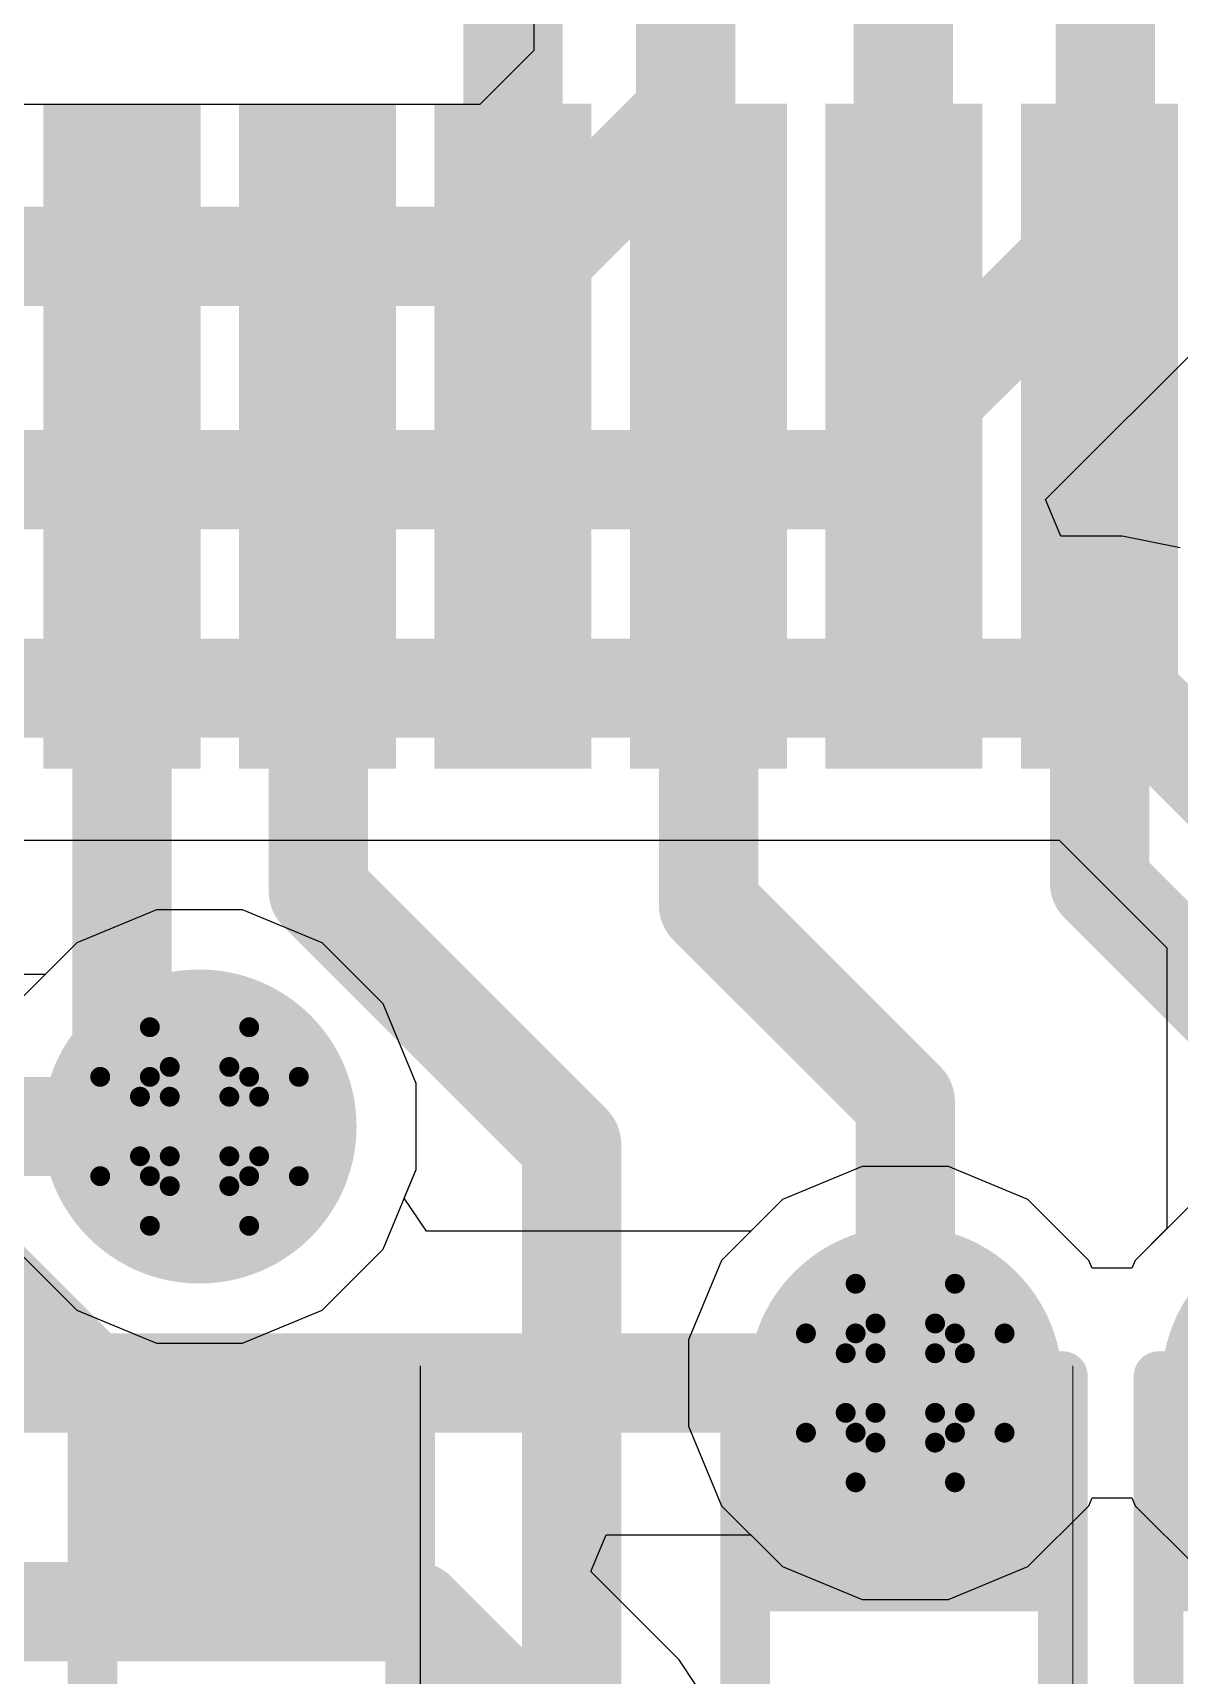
# Model space of a CAD drawing. Header units: inches. Extents: x -4 to 5258, y -4 to 5281.
# Drawn here: x 97.552 to 100.484, y 64 to 68.2 of the extents above; entities that cross this region are included whole.
import ezdxf

# ---------------------------------------------------------------- set-up
doc = ezdxf.new("R2010")
doc.units = ezdxf.units.IN
for name, color, linetype in [('Bottom Layer', 5, 'Continuous'), ('Bottom Solder', 6, 'Continuous'), ('Drill Drawing', 1, 'Continuous'), ('Layer 1', 16, 'Continuous'), ('Layer 2', 76, 'Continuous'), ('Top Layer', 1, 'Continuous'), ('Top Overlay', 2, 'Continuous'), ('Top Paste', 8, 'Continuous'), ('Top Solder', 216, 'Continuous'), ('Via Holes', 16, 'Continuous')]:
    doc.layers.add(name, color=color, linetype=linetype)

# ---------------------------------------------------------------- blocks, each defined once
blk = doc.blocks.new('HTSSOP_38_EP_4_4___5')
at = {"layer": 'Top Layer'}
for points in [[(-2, -1.8499), (-2, -2.1499), (-3.6, -2.1499), (-3.6, -1.8499)], [(-2, -2.35), (-2, -2.65), (-3.6, -2.65), (-3.6, -2.35)], [(-2, -2.8499), (-2, -3.1499), (-3.6, -3.1499), (-3.6, -2.8499)], [(-2, -3.35), (-2, -3.65), (-3.6, -3.65), (-3.6, -3.35)], [(-2, -3.8499), (-2, -4.1499), (-3.6, -4.1499), (-3.6, -3.8499)], [(-2, -4.35), (-2, -4.65), (-3.6, -4.65), (-3.6, -4.35)]]:
    blk.add_hatch(color=1, dxfattribs=at).paths.add_polyline_path(points)
at = {"layer": 'Top Paste'}
for points in [[(-2, -1.8499), (-2, -2.1499), (-3.6, -2.1499), (-3.6, -1.8499)], [(-2, -2.35), (-2, -2.65), (-3.6, -2.65), (-3.6, -2.35)], [(-2, -2.8499), (-2, -3.1499), (-3.6, -3.1499), (-3.6, -2.8499)], [(-2, -3.35), (-2, -3.65), (-3.6, -3.65), (-3.6, -3.35)], [(-2, -3.8499), (-2, -4.1499), (-3.6, -4.1499), (-3.6, -3.8499)], [(-2, -4.35), (-2, -4.65), (-3.6, -4.65), (-3.6, -4.35)]]:
    blk.add_hatch(color=8, dxfattribs=at).paths.add_polyline_path(points)
at = {"layer": 'Top Solder'}
for points in [[(-1.9492, -1.7991), (-1.9492, -2.2007), (-3.6508, -2.2007), (-3.6508, -1.7991)], [(-1.9492, -2.2992), (-1.9492, -2.7008), (-3.6508, -2.7008), (-3.6508, -2.2992)], [(-1.9492, -2.7991), (-1.9492, -3.2007), (-3.6508, -3.2007), (-3.6508, -2.7991)], [(-1.9492, -3.2992), (-1.9492, -3.7008), (-3.6508, -3.7008), (-3.6508, -3.2992)], [(-1.9492, -3.7991), (-1.9492, -4.2007), (-3.6508, -4.2007), (-3.6508, -3.7991)], [(-1.9492, -4.2992), (-1.9492, -4.7008), (-3.6508, -4.7008), (-3.6508, -4.2992)]]:
    blk.add_hatch(color=216, dxfattribs=at).paths.add_polyline_path(points)
blk = doc.blocks.new('R___0402_43')
at = {"layer": 'Top Layer'}
for points in [[(-0.6985, -0.3175), (-0.6985, 0.3175), (-0.2413, 0.3175), (-0.2413, -0.3175)], [(0.2413, -0.3175), (0.2413, 0.3175), (0.6985, 0.3175), (0.6985, -0.3175)]]:
    blk.add_hatch(color=1, dxfattribs=at).paths.add_polyline_path(points)
at = {"layer": 'Top Paste'}
for points in [[(-0.6985, -0.3175), (-0.6985, 0.3175), (-0.2413, 0.3175), (-0.2413, -0.3175)], [(0.2413, -0.3175), (0.2413, 0.3175), (0.6985, 0.3175), (0.6985, -0.3175)]]:
    blk.add_hatch(color=8, dxfattribs=at).paths.add_polyline_path(points)
at = {"layer": 'Top Solder'}
for points in [[(-0.7535, -0.3725), (-0.7535, 0.3725), (-0.1863, 0.3725), (-0.1863, -0.3725)], [(0.1863, -0.3725), (0.1863, 0.3725), (0.7535, 0.3725), (0.7535, -0.3725)]]:
    blk.add_hatch(color=216, dxfattribs=at).paths.add_polyline_path(points)
at = {"layer": 'Top Overlay'}
for points in [[(-0.7874, 0.4064, 0.127, 0.127, 0), (0.7874, 0.4064, 0.127, 0.127, 0)], [(-0.7874, 0.4064, 0.127, 0.127, 0), (-0.7874, -0.4064, 0.127, 0.127, 0)], [(0.7874, 0.4064, 0.127, 0.127, 0), (0.7874, -0.4064, 0.127, 0.127, 0)], [(-0.7874, -0.4064, 0.127, 0.127, 0), (0.7874, -0.4064, 0.127, 0.127, 0)], [(-0.8128, -0.4318, 0.00323, 0.00323, 0), (0.8128, -0.4318, 0.00323, 0.00323, 0)]]:
    blk.add_lwpolyline(points, format="xyseb", dxfattribs=at)
for points in [[(-0.8191, 0.4064, 0.0635, 0.0635, 1), (-0.7556, 0.4064, 0.0635, 0.0635, 1)], [(-0.8191, 0.4064, 0.0635, 0.0635, 1), (-0.7556, 0.4064, 0.0635, 0.0635, 1)], [(0.7556, 0.4064, 0.0635, 0.0635, 1), (0.8191, 0.4064, 0.0635, 0.0635, 1)], [(0.7556, 0.4064, 0.0635, 0.0635, 1), (0.8191, 0.4064, 0.0635, 0.0635, 1)], [(-0.8191, -0.4064, 0.0635, 0.0635, 1), (-0.7556, -0.4064, 0.0635, 0.0635, 1)], [(-0.8191, -0.4064, 0.0635, 0.0635, 1), (-0.7556, -0.4064, 0.0635, 0.0635, 1)], [(0.7557, -0.4064, 0.0635, 0.0635, 1), (0.8192, -0.4064, 0.0635, 0.0635, 1)], [(0.7557, -0.4064, 0.0635, 0.0635, 1), (0.8192, -0.4064, 0.0635, 0.0635, 1)], [(-0.8136, -0.4318, 0.00161, 0.00161, 1), (-0.812, -0.4318, 0.00161, 0.00161, 1)], [(0.812, -0.4318, 0.00161, 0.00161, 1), (0.8136, -0.4318, 0.00161, 0.00161, 1)]]:
    blk.add_lwpolyline(points, format="xyseb", close=True, dxfattribs=at)
blk = doc.blocks.new('R___0402_47')
at = {"layer": 'Top Layer'}
for points in [[(-0.6985, -0.3175), (-0.6985, 0.3175), (-0.2413, 0.3175), (-0.2413, -0.3175)], [(0.2413, -0.3175), (0.2413, 0.3175), (0.6985, 0.3175), (0.6985, -0.3175)]]:
    blk.add_hatch(color=1, dxfattribs=at).paths.add_polyline_path(points)
at = {"layer": 'Top Paste'}
for points in [[(-0.6985, -0.3175), (-0.6985, 0.3175), (-0.2413, 0.3175), (-0.2413, -0.3175)], [(0.2413, -0.3175), (0.2413, 0.3175), (0.6985, 0.3175), (0.6985, -0.3175)]]:
    blk.add_hatch(color=8, dxfattribs=at).paths.add_polyline_path(points)
at = {"layer": 'Top Solder'}
for points in [[(-0.7535, -0.3725), (-0.7535, 0.3725), (-0.1863, 0.3725), (-0.1863, -0.3725)], [(0.1863, -0.3725), (0.1863, 0.3725), (0.7535, 0.3725), (0.7535, -0.3725)]]:
    blk.add_hatch(color=216, dxfattribs=at).paths.add_polyline_path(points)
at = {"layer": 'Top Overlay'}
for points in [[(-0.7874, 0.4064, 0.127, 0.127, 0), (-0.7874, -0.4064, 0.127, 0.127, 0)], [(-0.7874, 0.4064, 0.127, 0.127, 0), (0.7874, 0.4064, 0.127, 0.127, 0)], [(0.7874, 0.4064, 0.127, 0.127, 0), (0.7874, -0.4064, 0.127, 0.127, 0)], [(-0.7874, -0.4064, 0.127, 0.127, 0), (0.7874, -0.4064, 0.127, 0.127, 0)], [(-0.8128, -0.4318, 0.00323, 0.00323, 0), (0.8128, -0.4318, 0.00323, 0.00323, 0)]]:
    blk.add_lwpolyline(points, format="xyseb", dxfattribs=at)
for points in [[(-0.8191, 0.4064, 0.0635, 0.0635, 1), (-0.7556, 0.4064, 0.0635, 0.0635, 1)], [(-0.8191, 0.4064, 0.0635, 0.0635, 1), (-0.7556, 0.4064, 0.0635, 0.0635, 1)], [(0.7556, 0.4064, 0.0635, 0.0635, 1), (0.8191, 0.4064, 0.0635, 0.0635, 1)], [(0.7556, 0.4064, 0.0635, 0.0635, 1), (0.8191, 0.4064, 0.0635, 0.0635, 1)], [(-0.8191, -0.4064, 0.0635, 0.0635, 1), (-0.7556, -0.4064, 0.0635, 0.0635, 1)], [(-0.8191, -0.4064, 0.0635, 0.0635, 1), (-0.7556, -0.4064, 0.0635, 0.0635, 1)], [(0.7556, -0.4064, 0.0635, 0.0635, 1), (0.8191, -0.4064, 0.0635, 0.0635, 1)], [(0.7556, -0.4064, 0.0635, 0.0635, 1), (0.8191, -0.4064, 0.0635, 0.0635, 1)], [(-0.8136, -0.4318, 0.00161, 0.00161, 1), (-0.812, -0.4318, 0.00161, 0.00161, 1)], [(0.812, -0.4318, 0.00161, 0.00161, 1), (0.8136, -0.4318, 0.00161, 0.00161, 1)]]:
    blk.add_lwpolyline(points, format="xyseb", close=True, dxfattribs=at)
blk = doc.blocks.new('R___0402_49')
at = {"layer": 'Top Layer'}
for points in [[(-0.6985, -0.3175), (-0.6985, 0.3175), (-0.2413, 0.3175), (-0.2413, -0.3175)], [(0.2413, -0.3175), (0.2413, 0.3175), (0.6985, 0.3175), (0.6985, -0.3175)]]:
    blk.add_hatch(color=1, dxfattribs=at).paths.add_polyline_path(points)
at = {"layer": 'Top Paste'}
for points in [[(-0.6985, -0.3175), (-0.6985, 0.3175), (-0.2413, 0.3175), (-0.2413, -0.3175)], [(0.2413, -0.3175), (0.2413, 0.3175), (0.6985, 0.3175), (0.6985, -0.3175)]]:
    blk.add_hatch(color=8, dxfattribs=at).paths.add_polyline_path(points)
at = {"layer": 'Top Solder'}
for points in [[(-0.7535, -0.3725), (-0.7535, 0.3725), (-0.1863, 0.3725), (-0.1863, -0.3725)], [(0.1863, -0.3725), (0.1863, 0.3725), (0.7535, 0.3725), (0.7535, -0.3725)]]:
    blk.add_hatch(color=216, dxfattribs=at).paths.add_polyline_path(points)
at = {"layer": 'Top Overlay'}
for points in [[(-0.7874, 0.4064, 0.127, 0.127, 0), (-0.7874, -0.4064, 0.127, 0.127, 0)], [(-0.7874, 0.4064, 0.127, 0.127, 0), (0.7874, 0.4064, 0.127, 0.127, 0)], [(0.7874, 0.4064, 0.127, 0.127, 0), (0.7874, -0.4064, 0.127, 0.127, 0)], [(-0.7874, -0.4064, 0.127, 0.127, 0), (0.7874, -0.4064, 0.127, 0.127, 0)], [(-0.8128, -0.4318, 0.00323, 0.00323, 0), (0.8128, -0.4318, 0.00323, 0.00323, 0)]]:
    blk.add_lwpolyline(points, format="xyseb", dxfattribs=at)
for points in [[(-0.8191, 0.4064, 0.0635, 0.0635, 1), (-0.7556, 0.4064, 0.0635, 0.0635, 1)], [(-0.8191, 0.4064, 0.0635, 0.0635, 1), (-0.7556, 0.4064, 0.0635, 0.0635, 1)], [(0.7556, 0.4064, 0.0635, 0.0635, 1), (0.8191, 0.4064, 0.0635, 0.0635, 1)], [(0.7556, 0.4064, 0.0635, 0.0635, 1), (0.8191, 0.4064, 0.0635, 0.0635, 1)], [(-0.8191, -0.4064, 0.0635, 0.0635, 1), (-0.7556, -0.4064, 0.0635, 0.0635, 1)], [(-0.8191, -0.4064, 0.0635, 0.0635, 1), (-0.7556, -0.4064, 0.0635, 0.0635, 1)], [(0.7557, -0.4064, 0.0635, 0.0635, 1), (0.8192, -0.4064, 0.0635, 0.0635, 1)], [(0.7557, -0.4064, 0.0635, 0.0635, 1), (0.8192, -0.4064, 0.0635, 0.0635, 1)], [(-0.8136, -0.4318, 0.00161, 0.00161, 1), (-0.812, -0.4318, 0.00161, 0.00161, 1)], [(0.812, -0.4318, 0.00161, 0.00161, 1), (0.8136, -0.4318, 0.00161, 0.00161, 1)]]:
    blk.add_lwpolyline(points, format="xyseb", close=True, dxfattribs=at)

msp = doc.modelspace()

# ---------------------------------------------------------------- hatches: boundary and pattern name
at = {"layer": 'Bottom Layer'}
h = msp.add_hatch(color=5, dxfattribs=at)
edge = h.paths.add_edge_path()
edge.add_arc((97.9787, 65.4031), 0.3, 0, 360)
h = msp.add_hatch(color=5, dxfattribs=at)
edge = h.paths.add_edge_path()
edge.add_arc((99.7837, 64.7469), 0.3, 0, 360)
at = {"layer": 'Bottom Solder'}
h = msp.add_hatch(color=6, dxfattribs=at)
edge = h.paths.add_edge_path()
edge.add_arc((97.9787, 65.4031), 0.4016, 0, 360)
h = msp.add_hatch(color=6, dxfattribs=at)
edge = h.paths.add_edge_path()
edge.add_arc((99.7837, 64.7469), 0.4016, 0, 360)
h = msp.add_hatch(color=6, dxfattribs=at)
edge = h.paths.add_edge_path()
edge.add_arc((100.8412, 64.7469), 0.4016, 0, 360)
at = {"layer": 'Layer 1'}
h = msp.add_hatch(color=16, dxfattribs=at)
edge = h.paths.add_edge_path()
edge.add_arc((97.9787, 65.4031), 0.3, 0, 360)
h = msp.add_hatch(color=16, dxfattribs=at)
edge = h.paths.add_edge_path()
edge.add_arc((99.7837, 64.7469), 0.3, 0, 360)
at = {"layer": 'Layer 2'}
h = msp.add_hatch(color=76, dxfattribs=at)
edge = h.paths.add_edge_path()
edge.add_arc((97.9787, 65.4031), 0.3, 0, 360)
h = msp.add_hatch(color=76, dxfattribs=at)
edge = h.paths.add_edge_path()
edge.add_arc((99.7837, 64.7469), 0.3, 0, 360)
at = {"layer": 'Top Layer'}
h = msp.add_hatch(color=1, dxfattribs=at)
edge = h.paths.add_edge_path()
edge.add_arc((97.9787, 65.4031), 0.3, 0, 360)
h = msp.add_hatch(color=1, dxfattribs=at)
edge = h.paths.add_edge_path()
edge.add_arc((99.7837, 64.7469), 0.3, 0, 360)
msp.add_hatch(color=1, dxfattribs=at).paths.add_polyline_path([(99.4629, 64.1656), (100.0979, 64.1656), (100.0979, 64.6756), (99.4629, 64.6756)])
at = {"layer": 'Top Solder'}
h = msp.add_hatch(color=216, dxfattribs=at)
edge = h.paths.add_edge_path()
edge.add_arc((97.9787, 65.4031), 0.4016, 0, 360)
h = msp.add_hatch(color=216, dxfattribs=at)
edge = h.paths.add_edge_path()
edge.add_arc((99.7837, 64.7469), 0.4016, 0, 360)
h = msp.add_hatch(color=216, dxfattribs=at)
edge = h.paths.add_edge_path()
edge.add_arc((100.8412, 64.7469), 0.4016, 0, 360)
at = {"layer": 'Via Holes'}
h = msp.add_hatch(color=7, dxfattribs=at)
edge = h.paths.add_edge_path()
edge.add_arc((97.9787, 65.4031), 0.15, 0, 360)
h = msp.add_hatch(color=7, dxfattribs=at)
edge = h.paths.add_edge_path()
edge.add_arc((99.7837, 64.7469), 0.15, 0, 360)

# ---------------------------------------------------------------- linework, layer by layer
at = {"layer": 'Bottom Layer'}
for p, q in [((97.8685, 65.9571), (97.6648, 65.8727)), ((98.0889, 65.9571), (97.8685, 65.9571)), ((98.2925, 65.8727), (98.0889, 65.9571)), ((97.6648, 65.8727), (97.509, 65.7169)), ((98.4483, 65.7169), (98.2925, 65.8727)), ((98.5327, 65.5133), (98.4483, 65.7169)), ((98.5327, 65.2929), (98.5327, 65.5133)), ((98.4483, 65.0893), (98.5327, 65.2929)), ((99.6735, 65.3009), (99.4699, 65.2166)), ((99.8939, 65.3009), (99.6735, 65.3009)), ((100.0975, 65.2166), (99.8939, 65.3009)), ((99.4699, 65.2166), (99.314, 65.0607)), ((100.2533, 65.0607), (100.0975, 65.2166)), ((100.5274, 65.2166), (100.3716, 65.0607)), ((97.509, 65.0893), (97.6648, 64.9334)), ((98.2925, 64.9334), (98.4483, 65.0893)), ((99.314, 65.0607), (99.2297, 64.8571)), ((100.2617, 65.0407), (100.2533, 65.0607)), ((100.3633, 65.0407), (100.2617, 65.0407)), ((100.3716, 65.0607), (100.3633, 65.0407)), ((97.6648, 64.9334), (97.8685, 64.8491)), ((98.0889, 64.8491), (98.2925, 64.9334)), ((97.8685, 64.8491), (98.0889, 64.8491)), ((99.2297, 64.8571), (99.2297, 64.6367)), ((99.2297, 64.6367), (99.314, 64.4331)), ((100.2533, 64.4331), (100.2617, 64.4532)), ((100.2617, 64.4532), (100.3633, 64.4532)), ((100.3633, 64.4532), (100.3716, 64.4331)), ((99.314, 64.4331), (99.4699, 64.2773)), ((100.0975, 64.2773), (100.2533, 64.4331)), ((100.3716, 64.4331), (100.5274, 64.2773)), ((99.4699, 64.2773), (99.6735, 64.1929)), ((99.8939, 64.1929), (100.0975, 64.2773)), ((99.6735, 64.1929), (99.8939, 64.1929))]:
    msp.add_line(p, q, dxfattribs=at)
at = {"layer": 'Drill Drawing'}
for points in [[(97.8517, 65.5301, 0.0508, 0.0508, 0), (97.8517, 65.6571, 0.0508, 0.0508, 0)], [(97.8517, 65.6571, 0.0508, 0.0508, 0), (98.1057, 65.6571, 0.0508, 0.0508, 0)], [(98.1057, 65.5301, 0.0508, 0.0508, 0), (98.1057, 65.6571, 0.0508, 0.0508, 0)], [(97.9025, 65.4793, 0.0508, 0.0508, 0), (97.9025, 65.5555, 0.0508, 0.0508, 0)], [(97.9025, 65.5555, 0.0508, 0.0508, 0), (98.0549, 65.5555, 0.0508, 0.0508, 0)], [(98.0549, 65.4793, 0.0508, 0.0508, 0), (98.0549, 65.5555, 0.0508, 0.0508, 0)], [(97.7247, 65.2761, 0.0508, 0.0508, 0), (97.7247, 65.5301, 0.0508, 0.0508, 0)], [(97.7247, 65.5301, 0.0508, 0.0508, 0), (97.8517, 65.5301, 0.0508, 0.0508, 0)], [(98.1057, 65.5301, 0.0508, 0.0508, 0), (98.2327, 65.5301, 0.0508, 0.0508, 0)], [(98.2327, 65.2761, 0.0508, 0.0508, 0), (98.2327, 65.5301, 0.0508, 0.0508, 0)], [(97.8263, 65.3269, 0.0508, 0.0508, 0), (97.8263, 65.4793, 0.0508, 0.0508, 0)], [(97.8263, 65.4793, 0.0508, 0.0508, 0), (97.9025, 65.4793, 0.0508, 0.0508, 0)], [(98.0549, 65.4793, 0.0508, 0.0508, 0), (98.1311, 65.4793, 0.0508, 0.0508, 0)], [(98.1311, 65.3269, 0.0508, 0.0508, 0), (98.1311, 65.4793, 0.0508, 0.0508, 0)], [(97.8263, 65.3269, 0.0508, 0.0508, 0), (97.9025, 65.3269, 0.0508, 0.0508, 0)], [(97.9025, 65.2507, 0.0508, 0.0508, 0), (97.9025, 65.3269, 0.0508, 0.0508, 0)], [(98.0549, 65.3269, 0.0508, 0.0508, 0), (98.1311, 65.3269, 0.0508, 0.0508, 0)], [(98.0549, 65.2507, 0.0508, 0.0508, 0), (98.0549, 65.3269, 0.0508, 0.0508, 0)], [(97.7247, 65.2761, 0.0508, 0.0508, 0), (97.8517, 65.2761, 0.0508, 0.0508, 0)], [(97.8517, 65.1491, 0.0508, 0.0508, 0), (97.8517, 65.2761, 0.0508, 0.0508, 0)], [(98.1057, 65.2761, 0.0508, 0.0508, 0), (98.2327, 65.2761, 0.0508, 0.0508, 0)], [(98.1057, 65.1491, 0.0508, 0.0508, 0), (98.1057, 65.2761, 0.0508, 0.0508, 0)], [(97.9025, 65.2507, 0.0508, 0.0508, 0), (98.0549, 65.2507, 0.0508, 0.0508, 0)], [(97.8517, 65.1491, 0.0508, 0.0508, 0), (98.1057, 65.1491, 0.0508, 0.0508, 0)], [(99.6567, 64.8739, 0.0508, 0.0508, 0), (99.6567, 65.0009, 0.0508, 0.0508, 0)], [(99.6567, 65.0009, 0.0508, 0.0508, 0), (99.9107, 65.0009, 0.0508, 0.0508, 0)], [(99.9107, 64.8739, 0.0508, 0.0508, 0), (99.9107, 65.0009, 0.0508, 0.0508, 0)], [(99.7075, 64.8231, 0.0508, 0.0508, 0), (99.7075, 64.8993, 0.0508, 0.0508, 0)], [(99.7075, 64.8993, 0.0508, 0.0508, 0), (99.8599, 64.8993, 0.0508, 0.0508, 0)], [(99.8599, 64.8231, 0.0508, 0.0508, 0), (99.8599, 64.8993, 0.0508, 0.0508, 0)], [(99.5297, 64.6199, 0.0508, 0.0508, 0), (99.5297, 64.8739, 0.0508, 0.0508, 0)], [(99.5297, 64.8739, 0.0508, 0.0508, 0), (99.6567, 64.8739, 0.0508, 0.0508, 0)], [(99.9107, 64.8739, 0.0508, 0.0508, 0), (100.0377, 64.8739, 0.0508, 0.0508, 0)], [(100.0377, 64.6199, 0.0508, 0.0508, 0), (100.0377, 64.8739, 0.0508, 0.0508, 0)], [(99.6313, 64.6707, 0.0508, 0.0508, 0), (99.6313, 64.8231, 0.0508, 0.0508, 0)], [(99.6313, 64.8231, 0.0508, 0.0508, 0), (99.7075, 64.8231, 0.0508, 0.0508, 0)], [(99.8599, 64.8231, 0.0508, 0.0508, 0), (99.9361, 64.8231, 0.0508, 0.0508, 0)], [(99.9361, 64.6707, 0.0508, 0.0508, 0), (99.9361, 64.8231, 0.0508, 0.0508, 0)], [(99.6313, 64.6707, 0.0508, 0.0508, 0), (99.7075, 64.6707, 0.0508, 0.0508, 0)], [(99.7075, 64.5945, 0.0508, 0.0508, 0), (99.7075, 64.6707, 0.0508, 0.0508, 0)], [(99.8599, 64.6707, 0.0508, 0.0508, 0), (99.9361, 64.6707, 0.0508, 0.0508, 0)], [(99.8599, 64.5945, 0.0508, 0.0508, 0), (99.8599, 64.6707, 0.0508, 0.0508, 0)], [(99.5297, 64.6199, 0.0508, 0.0508, 0), (99.6567, 64.6199, 0.0508, 0.0508, 0)], [(99.6567, 64.4929, 0.0508, 0.0508, 0), (99.6567, 64.6199, 0.0508, 0.0508, 0)], [(99.7075, 64.5945, 0.0508, 0.0508, 0), (99.8599, 64.5945, 0.0508, 0.0508, 0)], [(99.9107, 64.6199, 0.0508, 0.0508, 0), (100.0377, 64.6199, 0.0508, 0.0508, 0)], [(99.9107, 64.4929, 0.0508, 0.0508, 0), (99.9107, 64.6199, 0.0508, 0.0508, 0)], [(99.6567, 64.4929, 0.0508, 0.0508, 0), (99.9107, 64.4929, 0.0508, 0.0508, 0)]]:
    msp.add_lwpolyline(points, format="xyseb", dxfattribs=at)
for points in [[(97.839, 65.6571, 0.0254, 0.0254, 1), (97.8644, 65.6571, 0.0254, 0.0254, 1)], [(97.839, 65.6571, 0.0254, 0.0254, 1), (97.8644, 65.6571, 0.0254, 0.0254, 1)], [(98.093, 65.6571, 0.0254, 0.0254, 1), (98.1184, 65.6571, 0.0254, 0.0254, 1)], [(98.093, 65.6571, 0.0254, 0.0254, 1), (98.1184, 65.6571, 0.0254, 0.0254, 1)], [(97.8898, 65.5555, 0.0254, 0.0254, 1), (97.9152, 65.5555, 0.0254, 0.0254, 1)], [(97.8898, 65.5555, 0.0254, 0.0254, 1), (97.9152, 65.5555, 0.0254, 0.0254, 1)], [(98.0422, 65.5555, 0.0254, 0.0254, 1), (98.0676, 65.5555, 0.0254, 0.0254, 1)], [(98.0422, 65.5555, 0.0254, 0.0254, 1), (98.0676, 65.5555, 0.0254, 0.0254, 1)], [(97.712, 65.5301, 0.0254, 0.0254, 1), (97.7374, 65.5301, 0.0254, 0.0254, 1)], [(97.712, 65.5301, 0.0254, 0.0254, 1), (97.7374, 65.5301, 0.0254, 0.0254, 1)], [(97.839, 65.5301, 0.0254, 0.0254, 1), (97.8644, 65.5301, 0.0254, 0.0254, 1)], [(97.839, 65.5301, 0.0254, 0.0254, 1), (97.8644, 65.5301, 0.0254, 0.0254, 1)], [(98.093, 65.5301, 0.0254, 0.0254, 1), (98.1184, 65.5301, 0.0254, 0.0254, 1)], [(98.093, 65.5301, 0.0254, 0.0254, 1), (98.1184, 65.5301, 0.0254, 0.0254, 1)], [(98.22, 65.5301, 0.0254, 0.0254, 1), (98.2454, 65.5301, 0.0254, 0.0254, 1)], [(98.22, 65.5301, 0.0254, 0.0254, 1), (98.2454, 65.5301, 0.0254, 0.0254, 1)], [(97.8136, 65.4793, 0.0254, 0.0254, 1), (97.839, 65.4793, 0.0254, 0.0254, 1)], [(97.8136, 65.4793, 0.0254, 0.0254, 1), (97.839, 65.4793, 0.0254, 0.0254, 1)], [(97.8898, 65.4793, 0.0254, 0.0254, 1), (97.9152, 65.4793, 0.0254, 0.0254, 1)], [(97.8898, 65.4793, 0.0254, 0.0254, 1), (97.9152, 65.4793, 0.0254, 0.0254, 1)], [(98.0422, 65.4793, 0.0254, 0.0254, 1), (98.0676, 65.4793, 0.0254, 0.0254, 1)], [(98.0422, 65.4793, 0.0254, 0.0254, 1), (98.0676, 65.4793, 0.0254, 0.0254, 1)], [(98.1184, 65.4793, 0.0254, 0.0254, 1), (98.1438, 65.4793, 0.0254, 0.0254, 1)], [(98.1184, 65.4793, 0.0254, 0.0254, 1), (98.1438, 65.4793, 0.0254, 0.0254, 1)], [(97.8136, 65.3269, 0.0254, 0.0254, 1), (97.839, 65.3269, 0.0254, 0.0254, 1)], [(97.8136, 65.3269, 0.0254, 0.0254, 1), (97.839, 65.3269, 0.0254, 0.0254, 1)], [(97.8898, 65.3269, 0.0254, 0.0254, 1), (97.9152, 65.3269, 0.0254, 0.0254, 1)], [(97.8898, 65.3269, 0.0254, 0.0254, 1), (97.9152, 65.3269, 0.0254, 0.0254, 1)], [(98.0422, 65.3269, 0.0254, 0.0254, 1), (98.0676, 65.3269, 0.0254, 0.0254, 1)], [(98.0422, 65.3269, 0.0254, 0.0254, 1), (98.0676, 65.3269, 0.0254, 0.0254, 1)], [(98.1184, 65.3269, 0.0254, 0.0254, 1), (98.1438, 65.3269, 0.0254, 0.0254, 1)], [(98.1184, 65.3269, 0.0254, 0.0254, 1), (98.1438, 65.3269, 0.0254, 0.0254, 1)], [(97.712, 65.2761, 0.0254, 0.0254, 1), (97.7374, 65.2761, 0.0254, 0.0254, 1)], [(97.712, 65.2761, 0.0254, 0.0254, 1), (97.7374, 65.2761, 0.0254, 0.0254, 1)], [(97.839, 65.2761, 0.0254, 0.0254, 1), (97.8644, 65.2761, 0.0254, 0.0254, 1)], [(97.839, 65.2761, 0.0254, 0.0254, 1), (97.8644, 65.2761, 0.0254, 0.0254, 1)], [(98.093, 65.2761, 0.0254, 0.0254, 1), (98.1184, 65.2761, 0.0254, 0.0254, 1)], [(98.093, 65.2761, 0.0254, 0.0254, 1), (98.1184, 65.2761, 0.0254, 0.0254, 1)], [(98.22, 65.2761, 0.0254, 0.0254, 1), (98.2454, 65.2761, 0.0254, 0.0254, 1)], [(98.22, 65.2761, 0.0254, 0.0254, 1), (98.2454, 65.2761, 0.0254, 0.0254, 1)], [(97.8898, 65.2507, 0.0254, 0.0254, 1), (97.9152, 65.2507, 0.0254, 0.0254, 1)], [(97.8898, 65.2507, 0.0254, 0.0254, 1), (97.9152, 65.2507, 0.0254, 0.0254, 1)], [(98.0422, 65.2507, 0.0254, 0.0254, 1), (98.0676, 65.2507, 0.0254, 0.0254, 1)], [(98.0422, 65.2507, 0.0254, 0.0254, 1), (98.0676, 65.2507, 0.0254, 0.0254, 1)], [(97.839, 65.1491, 0.0254, 0.0254, 1), (97.8644, 65.1491, 0.0254, 0.0254, 1)], [(97.839, 65.1491, 0.0254, 0.0254, 1), (97.8644, 65.1491, 0.0254, 0.0254, 1)], [(98.093, 65.1491, 0.0254, 0.0254, 1), (98.1184, 65.1491, 0.0254, 0.0254, 1)], [(98.093, 65.1491, 0.0254, 0.0254, 1), (98.1184, 65.1491, 0.0254, 0.0254, 1)], [(99.644, 65.0009, 0.0254, 0.0254, 1), (99.6694, 65.0009, 0.0254, 0.0254, 1)], [(99.644, 65.0009, 0.0254, 0.0254, 1), (99.6694, 65.0009, 0.0254, 0.0254, 1)], [(99.898, 65.0009, 0.0254, 0.0254, 1), (99.9234, 65.0009, 0.0254, 0.0254, 1)], [(99.898, 65.0009, 0.0254, 0.0254, 1), (99.9234, 65.0009, 0.0254, 0.0254, 1)], [(99.6948, 64.8993, 0.0254, 0.0254, 1), (99.7202, 64.8993, 0.0254, 0.0254, 1)], [(99.6948, 64.8993, 0.0254, 0.0254, 1), (99.7202, 64.8993, 0.0254, 0.0254, 1)], [(99.8472, 64.8993, 0.0254, 0.0254, 1), (99.8726, 64.8993, 0.0254, 0.0254, 1)], [(99.8472, 64.8993, 0.0254, 0.0254, 1), (99.8726, 64.8993, 0.0254, 0.0254, 1)], [(99.517, 64.8739, 0.0254, 0.0254, 1), (99.5424, 64.8739, 0.0254, 0.0254, 1)], [(99.517, 64.8739, 0.0254, 0.0254, 1), (99.5424, 64.8739, 0.0254, 0.0254, 1)], [(99.644, 64.8739, 0.0254, 0.0254, 1), (99.6694, 64.8739, 0.0254, 0.0254, 1)], [(99.644, 64.8739, 0.0254, 0.0254, 1), (99.6694, 64.8739, 0.0254, 0.0254, 1)], [(99.898, 64.8739, 0.0254, 0.0254, 1), (99.9234, 64.8739, 0.0254, 0.0254, 1)], [(99.898, 64.8739, 0.0254, 0.0254, 1), (99.9234, 64.8739, 0.0254, 0.0254, 1)], [(100.025, 64.8739, 0.0254, 0.0254, 1), (100.0504, 64.8739, 0.0254, 0.0254, 1)], [(100.025, 64.8739, 0.0254, 0.0254, 1), (100.0504, 64.8739, 0.0254, 0.0254, 1)], [(99.6186, 64.8231, 0.0254, 0.0254, 1), (99.644, 64.8231, 0.0254, 0.0254, 1)], [(99.6186, 64.8231, 0.0254, 0.0254, 1), (99.644, 64.8231, 0.0254, 0.0254, 1)], [(99.6948, 64.8231, 0.0254, 0.0254, 1), (99.7202, 64.8231, 0.0254, 0.0254, 1)], [(99.6948, 64.8231, 0.0254, 0.0254, 1), (99.7202, 64.8231, 0.0254, 0.0254, 1)], [(99.8472, 64.8231, 0.0254, 0.0254, 1), (99.8726, 64.8231, 0.0254, 0.0254, 1)], [(99.8472, 64.8231, 0.0254, 0.0254, 1), (99.8726, 64.8231, 0.0254, 0.0254, 1)], [(99.9234, 64.8231, 0.0254, 0.0254, 1), (99.9488, 64.8231, 0.0254, 0.0254, 1)], [(99.9234, 64.8231, 0.0254, 0.0254, 1), (99.9488, 64.8231, 0.0254, 0.0254, 1)], [(99.6186, 64.6707, 0.0254, 0.0254, 1), (99.644, 64.6707, 0.0254, 0.0254, 1)], [(99.6186, 64.6707, 0.0254, 0.0254, 1), (99.644, 64.6707, 0.0254, 0.0254, 1)], [(99.6948, 64.6707, 0.0254, 0.0254, 1), (99.7202, 64.6707, 0.0254, 0.0254, 1)], [(99.6948, 64.6707, 0.0254, 0.0254, 1), (99.7202, 64.6707, 0.0254, 0.0254, 1)], [(99.8472, 64.6707, 0.0254, 0.0254, 1), (99.8726, 64.6707, 0.0254, 0.0254, 1)], [(99.8472, 64.6707, 0.0254, 0.0254, 1), (99.8726, 64.6707, 0.0254, 0.0254, 1)], [(99.9234, 64.6707, 0.0254, 0.0254, 1), (99.9488, 64.6707, 0.0254, 0.0254, 1)], [(99.9234, 64.6707, 0.0254, 0.0254, 1), (99.9488, 64.6707, 0.0254, 0.0254, 1)], [(99.517, 64.6199, 0.0254, 0.0254, 1), (99.5424, 64.6199, 0.0254, 0.0254, 1)], [(99.517, 64.6199, 0.0254, 0.0254, 1), (99.5424, 64.6199, 0.0254, 0.0254, 1)], [(99.644, 64.6199, 0.0254, 0.0254, 1), (99.6694, 64.6199, 0.0254, 0.0254, 1)], [(99.644, 64.6199, 0.0254, 0.0254, 1), (99.6694, 64.6199, 0.0254, 0.0254, 1)], [(99.6948, 64.5945, 0.0254, 0.0254, 1), (99.7202, 64.5945, 0.0254, 0.0254, 1)], [(99.6948, 64.5945, 0.0254, 0.0254, 1), (99.7202, 64.5945, 0.0254, 0.0254, 1)], [(99.8472, 64.5945, 0.0254, 0.0254, 1), (99.8726, 64.5945, 0.0254, 0.0254, 1)], [(99.8472, 64.5945, 0.0254, 0.0254, 1), (99.8726, 64.5945, 0.0254, 0.0254, 1)], [(99.898, 64.6199, 0.0254, 0.0254, 1), (99.9234, 64.6199, 0.0254, 0.0254, 1)], [(99.898, 64.6199, 0.0254, 0.0254, 1), (99.9234, 64.6199, 0.0254, 0.0254, 1)], [(100.025, 64.6199, 0.0254, 0.0254, 1), (100.0504, 64.6199, 0.0254, 0.0254, 1)], [(100.025, 64.6199, 0.0254, 0.0254, 1), (100.0504, 64.6199, 0.0254, 0.0254, 1)], [(99.644, 64.4929, 0.0254, 0.0254, 1), (99.6694, 64.4929, 0.0254, 0.0254, 1)], [(99.644, 64.4929, 0.0254, 0.0254, 1), (99.6694, 64.4929, 0.0254, 0.0254, 1)], [(99.898, 64.4929, 0.0254, 0.0254, 1), (99.9234, 64.4929, 0.0254, 0.0254, 1)], [(99.898, 64.4929, 0.0254, 0.0254, 1), (99.9234, 64.4929, 0.0254, 0.0254, 1)]]:
    msp.add_lwpolyline(points, format="xyseb", close=True, dxfattribs=at)
at = {"layer": 'Layer 1'}
for p, q in [((97.8685, 65.9571), (97.6648, 65.8727)), ((98.0889, 65.9571), (97.8685, 65.9571)), ((98.2925, 65.8727), (98.0889, 65.9571)), ((97.6648, 65.8727), (97.509, 65.7169)), ((98.4483, 65.7169), (98.2925, 65.8727)), ((98.5327, 65.5133), (98.4483, 65.7169)), ((98.5327, 65.2929), (98.5327, 65.5133)), ((98.4483, 65.0893), (98.5327, 65.2929)), ((99.6735, 65.3009), (99.4699, 65.2166)), ((99.8939, 65.3009), (99.6735, 65.3009)), ((100.0975, 65.2166), (99.8939, 65.3009)), ((99.4699, 65.2166), (99.314, 65.0607)), ((100.2533, 65.0607), (100.0975, 65.2166)), ((100.5274, 65.2166), (100.3716, 65.0607)), ((97.509, 65.0893), (97.6648, 64.9334)), ((98.2925, 64.9334), (98.4483, 65.0893)), ((99.314, 65.0607), (99.2297, 64.8571)), ((100.2617, 65.0407), (100.2533, 65.0607)), ((100.3633, 65.0407), (100.2617, 65.0407)), ((100.3716, 65.0607), (100.3633, 65.0407)), ((97.6648, 64.9334), (97.8685, 64.8491)), ((98.0889, 64.8491), (98.2925, 64.9334)), ((97.8685, 64.8491), (98.0889, 64.8491)), ((99.2297, 64.8571), (99.2297, 64.6367)), ((99.2297, 64.6367), (99.314, 64.4331)), ((100.2533, 64.4331), (100.2617, 64.4532)), ((100.2617, 64.4532), (100.3633, 64.4532)), ((100.3633, 64.4532), (100.3716, 64.4331)), ((99.314, 64.4331), (99.4699, 64.2773)), ((100.0975, 64.2773), (100.2533, 64.4331)), ((100.3716, 64.4331), (100.5274, 64.2773)), ((99.4699, 64.2773), (99.6735, 64.1929)), ((99.8939, 64.1929), (100.0975, 64.2773)), ((99.6735, 64.1929), (99.8939, 64.1929))]:
    msp.add_line(p, q, dxfattribs=at)
at = {"layer": 'Layer 2'}
for p, q in [((98.8337, 69.0376), (98.8337, 68.1556)), ((98.8337, 68.1556), (98.6958, 68.0176)), ((98.6958, 68.0176), (29.9272, 68.0176)), ((100.1427, 67.0066), (100.5701, 67.434)), ((100.1815, 66.9127), (100.1427, 67.0066)), ((100.3384, 66.9127), (100.1815, 66.9127)), ((100.487, 66.8832), (100.3384, 66.9127)), ((65.2746, 66.1358), (100.1775, 66.1358)), ((100.1775, 66.1358), (100.4528, 65.8605)), ((97.8685, 65.9571), (97.6648, 65.8727)), ((98.0889, 65.9571), (97.8685, 65.9571)), ((98.2925, 65.8727), (98.0889, 65.9571)), ((97.6648, 65.8727), (97.5837, 65.7915)), ((98.4483, 65.7169), (98.2925, 65.8727)), ((100.4528, 65.8605), (100.4528, 65.1419)), ((97.5837, 65.7915), (83.9264, 65.7915)), ((98.5327, 65.5133), (98.4483, 65.7169)), ((98.5327, 65.2929), (98.5327, 65.5133)), ((98.5024, 65.2199), (98.5327, 65.2929)), ((99.6735, 65.3009), (99.4699, 65.2166)), ((99.8939, 65.3009), (99.6735, 65.3009)), ((100.0975, 65.2166), (99.8939, 65.3009)), ((98.5589, 65.1354), (98.5024, 65.2199)), ((99.4699, 65.2166), (99.3887, 65.1354)), ((100.2533, 65.0607), (100.0975, 65.2166)), ((99.3887, 65.1354), (98.5589, 65.1354)), ((100.4528, 65.1419), (100.3716, 65.0607)), ((100.2617, 65.0407), (100.2533, 65.0607)), ((100.3633, 65.0407), (100.2617, 65.0407)), ((100.3716, 65.0607), (100.3633, 65.0407)), ((100.2533, 64.4331), (100.2617, 64.4532)), ((100.2617, 64.4532), (100.3633, 64.4532)), ((100.3633, 64.4532), (100.3716, 64.4331)), ((100.0975, 64.2773), (100.2533, 64.4331)), ((100.3716, 64.4331), (100.5274, 64.2773)), ((98.9794, 64.2646), (99.0183, 64.3584)), ((99.0183, 64.3584), (99.3887, 64.3584)), ((99.3887, 64.3584), (99.4699, 64.2773)), ((99.4699, 64.2773), (99.6735, 64.1929)), ((99.8939, 64.1929), (100.0975, 64.2773)), ((99.2051, 64.0389), (98.9794, 64.2646)), ((99.6735, 64.1929), (99.8939, 64.1929)), ((99.2893, 63.9129), (99.2051, 64.0389))]:
    msp.add_line(p, q, dxfattribs=at)
for points in [[(99.2222, 67.9947, 0.254, 0.254, 0), (99.2222, 69.4326, 0.254, 0.254, 0)], [(100.2954, 67.7087, 0.254, 0.254, 0), (100.2954, 69.4326, 0.254, 0.254, 0)], [(98.8567, 67.6292, 0.254, 0.254, 0), (99.2222, 67.9947, 0.254, 0.254, 0)], [(99.6444, 67.0577, 0.254, 0.254, 0), (100.2954, 67.7087, 0.254, 0.254, 0)], [(29.9272, 67.6292, 0.254, 0.254, 0), (98.8567, 67.6292, 0.254, 0.254, 0)], [(30.231, 67.0577, 0.254, 0.254, 0), (99.6444, 67.0577, 0.254, 0.254, 0)], [(30.6359, 66.5243, 0.254, 0.254, 0), (100.3384, 66.5243, 0.254, 0.254, 0)], [(100.3384, 66.5243, 0.254, 0.254, 0), (100.8412, 66.0214, 0.254, 0.254, 0)], [(83.9264, 65.4031, 0.254, 0.254, 0), (97.9787, 65.4031, 0.254, 0.254, 0)], [(84.4334, 64.7469, 0.254, 0.254, 0), (99.7837, 64.7469, 0.254, 0.254, 0)], [(85.0222, 64.1621, 0.254, 0.254, 0), (98.5325, 64.1621, 0.254, 0.254, 0)], [(98.5325, 64.1621, 0.254, 0.254, 0), (98.9304, 63.7642, 0.254, 0.254, 0)]]:
    msp.add_lwpolyline(points, format="xyseb", dxfattribs=at)
for points in [[(99.1587, 67.9947, 0.127, 0.127, 1), (99.2857, 67.9947, 0.127, 0.127, 1)], [(99.1587, 67.9947, 0.127, 0.127, 1), (99.2857, 67.9947, 0.127, 0.127, 1)], [(100.2319, 67.7087, 0.127, 0.127, 1), (100.3589, 67.7087, 0.127, 0.127, 1)], [(100.2319, 67.7087, 0.127, 0.127, 1), (100.3589, 67.7087, 0.127, 0.127, 1)], [(98.7932, 67.6292, 0.127, 0.127, 1), (98.9202, 67.6292, 0.127, 0.127, 1)], [(98.7932, 67.6292, 0.127, 0.127, 1), (98.9202, 67.6292, 0.127, 0.127, 1)], [(99.5809, 67.0577, 0.127, 0.127, 1), (99.7079, 67.0577, 0.127, 0.127, 1)], [(99.5809, 67.0577, 0.127, 0.127, 1), (99.7079, 67.0577, 0.127, 0.127, 1)], [(100.2749, 66.5243, 0.127, 0.127, 1), (100.4019, 66.5243, 0.127, 0.127, 1)], [(100.2749, 66.5243, 0.127, 0.127, 1), (100.4019, 66.5243, 0.127, 0.127, 1)], [(97.9152, 65.4031, 0.127, 0.127, 1), (98.0422, 65.4031, 0.127, 0.127, 1)], [(99.7202, 64.7469, 0.127, 0.127, 1), (99.8472, 64.7469, 0.127, 0.127, 1)], [(98.469, 64.1621, 0.127, 0.127, 1), (98.596, 64.1621, 0.127, 0.127, 1)], [(98.469, 64.1621, 0.127, 0.127, 1), (98.596, 64.1621, 0.127, 0.127, 1)]]:
    msp.add_lwpolyline(points, format="xyseb", close=True, dxfattribs=at)
at = {"layer": 'Top Layer'}
for points in [[(98.7804, 67.1688, 0.254, 0.254, 0), (98.7804, 68.9908, 0.254, 0.254, 0)], [(99.7785, 67.0558, 0.254, 0.254, 0), (99.7785, 68.3632, 0.254, 0.254, 0)], [(97.7804, 65.695, 0.254, 0.254, 0), (97.7804, 67.1125, 0.254, 0.254, 0)], [(99.2805, 65.9697, 0.254, 0.254, 0), (99.2805, 67.1125, 0.254, 0.254, 0)], [(100.2805, 66.0265, 0.254, 0.254, 0), (100.2805, 67.1144, 0.254, 0.254, 0)], [(98.2825, 66.005, 0.254, 0.254, 0), (98.2825, 67.0557, 0.254, 0.254, 0)], [(99.7785, 67.0558, 0.254, 0.254, 0), (99.7804, 67.0577, 0.254, 0.254, 0)], [(99.7785, 67.0558, 0.254, 0.254, 0), (99.7785, 67.0558, 0.254, 0.254, 0)], [(99.7785, 67.0558, 0.254, 0.254, 0), (99.7785, 67.0558, 0.254, 0.254, 0)], [(98.2825, 66.005, 0.254, 0.254, 0), (98.9304, 65.3571, 0.254, 0.254, 0)], [(100.2805, 66.0265, 0.254, 0.254, 0), (100.8412, 65.4658, 0.254, 0.254, 0)], [(99.2805, 65.9697, 0.254, 0.254, 0), (99.7837, 65.4666, 0.254, 0.254, 0)], [(97.7804, 65.695, 0.254, 0.254, 0), (97.7804, 65.8623, 0.254, 0.254, 0)], [(97.7804, 65.6923, 0.254, 0.254, 0), (97.7804, 65.695, 0.254, 0.254, 0)], [(97.7804, 65.6013, 0.254, 0.254, 0), (97.7804, 65.6923, 0.254, 0.254, 0)], [(97.7804, 65.6923, 0.254, 0.254, 0), (97.9787, 65.494, 0.254, 0.254, 0)], [(97.9787, 65.4031, 0.254, 0.254, -0.414214), (97.7804, 65.6013, 0.254, 0.254, 0)], [(97.9787, 65.4031, 0.254, 0.254, 0), (97.9787, 65.4967, 0.254, 0.254, 0)], [(97.9787, 65.4031, 0.254, 0.254, 0), (97.9787, 65.494, 0.254, 0.254, 0)], [(99.7837, 64.7469, 0.254, 0.254, 0), (99.7837, 65.4666, 0.254, 0.254, 0)], [(98.9304, 62.8722, 0.254, 0.254, 0), (98.9304, 65.3571, 0.254, 0.254, 0)], [(97.2712, 65.1752, 0.254, 0.254, 0), (97.8978, 64.5486, 0.254, 0.254, 0)], [(97.8978, 64.5486, 0.254, 0.254, 0), (98.0097, 64.5486, 0.254, 0.254, 0)], [(98.0097, 64.5486, 0.254, 0.254, 0), (98.1113, 64.447, 0.254, 0.254, 0)]]:
    msp.add_lwpolyline(points, format="xyseb", dxfattribs=at)
for points in [[(98.7169, 67.1688, 0.127, 0.127, 1), (98.8439, 67.1688, 0.127, 0.127, 1)], [(97.7169, 67.1125, 0.127, 0.127, 1), (97.8439, 67.1125, 0.127, 0.127, 1)], [(99.217, 67.1125, 0.127, 0.127, 1), (99.344, 67.1125, 0.127, 0.127, 1)], [(100.217, 67.1144, 0.127, 0.127, 1), (100.344, 67.1144, 0.127, 0.127, 1)], [(98.219, 67.0557, 0.127, 0.127, 1), (98.346, 67.0557, 0.127, 0.127, 1)], [(99.715, 67.0558, 0.127, 0.127, 1), (99.842, 67.0558, 0.127, 0.127, 1)], [(99.715, 67.0558, 0.127, 0.127, 1), (99.842, 67.0558, 0.127, 0.127, 1)], [(99.715, 67.0558, 0.127, 0.127, 1), (99.842, 67.0558, 0.127, 0.127, 1)], [(99.715, 67.0558, 0.127, 0.127, 1), (99.842, 67.0558, 0.127, 0.127, 1)], [(99.715, 67.0558, 0.127, 0.127, 1), (99.842, 67.0558, 0.127, 0.127, 1)], [(99.715, 67.0558, 0.127, 0.127, 1), (99.842, 67.0558, 0.127, 0.127, 1)], [(99.7169, 67.0577, 0.127, 0.127, 1), (99.8439, 67.0577, 0.127, 0.127, 1)], [(98.219, 66.005, 0.127, 0.127, 1), (98.346, 66.005, 0.127, 0.127, 1)], [(98.219, 66.005, 0.127, 0.127, 1), (98.346, 66.005, 0.127, 0.127, 1)], [(100.217, 66.0265, 0.127, 0.127, 1), (100.344, 66.0265, 0.127, 0.127, 1)], [(100.217, 66.0265, 0.127, 0.127, 1), (100.344, 66.0265, 0.127, 0.127, 1)], [(99.217, 65.9697, 0.127, 0.127, 1), (99.344, 65.9697, 0.127, 0.127, 1)], [(99.217, 65.9697, 0.127, 0.127, 1), (99.344, 65.9697, 0.127, 0.127, 1)], [(97.7169, 65.8623, 0.127, 0.127, 1), (97.8439, 65.8623, 0.127, 0.127, 1)], [(97.7169, 65.695, 0.127, 0.127, 1), (97.8439, 65.695, 0.127, 0.127, 1)], [(97.7169, 65.695, 0.127, 0.127, 1), (97.8439, 65.695, 0.127, 0.127, 1)], [(97.7169, 65.695, 0.127, 0.127, 1), (97.8439, 65.695, 0.127, 0.127, 1)], [(97.7169, 65.6923, 0.127, 0.127, 1), (97.8439, 65.6923, 0.127, 0.127, 1)], [(97.7169, 65.6923, 0.127, 0.127, 1), (97.8439, 65.6923, 0.127, 0.127, 1)], [(97.7169, 65.6923, 0.127, 0.127, 1), (97.8439, 65.6923, 0.127, 0.127, 1)], [(97.7169, 65.6013, 0.127, 0.127, 1), (97.8439, 65.6013, 0.127, 0.127, 1)], [(97.7169, 65.6013, 0.127, 0.127, 1), (97.8439, 65.6013, 0.127, 0.127, 1)], [(97.9152, 65.4967, 0.127, 0.127, 1), (98.0422, 65.4967, 0.127, 0.127, 1)], [(97.9152, 65.494, 0.127, 0.127, 1), (98.0422, 65.494, 0.127, 0.127, 1)], [(97.9152, 65.494, 0.127, 0.127, 1), (98.0422, 65.494, 0.127, 0.127, 1)], [(99.7202, 65.4666, 0.127, 0.127, 1), (99.8472, 65.4666, 0.127, 0.127, 1)], [(99.7202, 65.4666, 0.127, 0.127, 1), (99.8472, 65.4666, 0.127, 0.127, 1)], [(97.9152, 65.4031, 0.127, 0.127, 1), (98.0422, 65.4031, 0.127, 0.127, 1)], [(97.9152, 65.4031, 0.127, 0.127, 1), (98.0422, 65.4031, 0.127, 0.127, 1)], [(97.9152, 65.4031, 0.127, 0.127, 1), (98.0422, 65.4031, 0.127, 0.127, 1)], [(98.8669, 65.3571, 0.127, 0.127, 1), (98.9939, 65.3571, 0.127, 0.127, 1)], [(98.8669, 65.3571, 0.127, 0.127, 1), (98.9939, 65.3571, 0.127, 0.127, 1)], [(99.7202, 64.7469, 0.127, 0.127, 1), (99.8472, 64.7469, 0.127, 0.127, 1)], [(97.8343, 64.5486, 0.127, 0.127, 1), (97.9613, 64.5486, 0.127, 0.127, 1)], [(97.8343, 64.5486, 0.127, 0.127, 1), (97.9613, 64.5486, 0.127, 0.127, 1)], [(97.9462, 64.5486, 0.127, 0.127, 1), (98.0732, 64.5486, 0.127, 0.127, 1)], [(97.9462, 64.5486, 0.127, 0.127, 1), (98.0732, 64.5486, 0.127, 0.127, 1)], [(98.0478, 64.447, 0.127, 0.127, 1), (98.1748, 64.447, 0.127, 0.127, 1)]]:
    msp.add_lwpolyline(points, format="xyseb", close=True, dxfattribs=at)

# ---------------------------------------------------------------- block references
at = {"rotation": 90}
for name, p in [('HTSSOP_38_EP_4_4___5', (95.7805, 69.9688)), ('R___0402_49', (98.1113, 63.9771)), ('R___0402_47', (99.7804, 63.9771)), ('R___0402_43', (100.8379, 63.9771))]:
    msp.add_blockref(name, p, dxfattribs=at)

doc.saveas('drawing.dxf')
